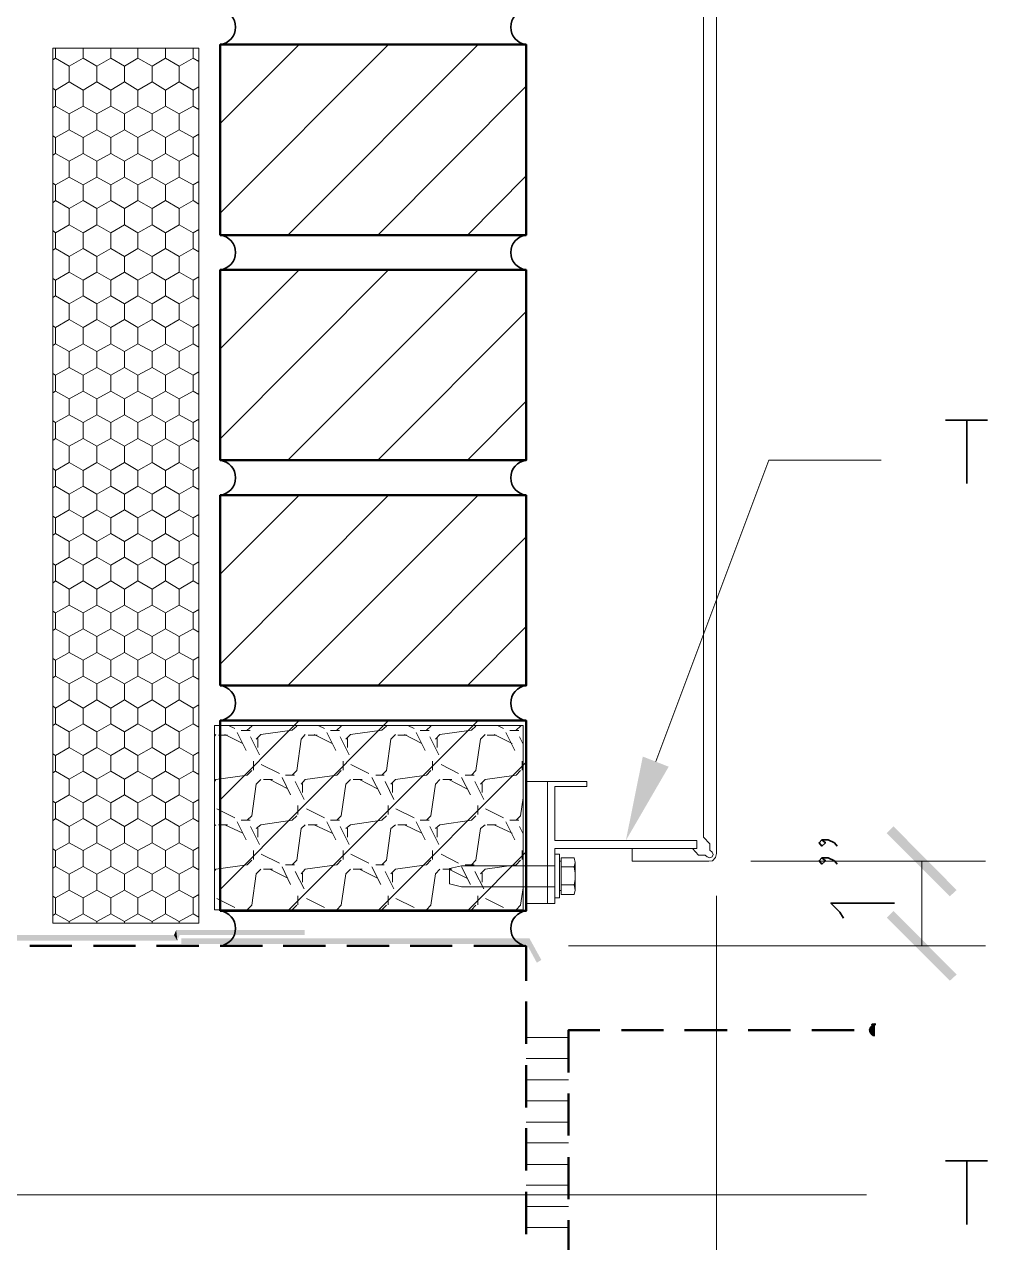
# Model space of a CAD drawing. Header units: inches. Extents: x 5 to 516, y -193 to 129.
# Drawn here: x 16.917 to 18.817, y -168.171 to -165.768 of the extents above; entities that cross this region are included whole.
import ezdxf

# ---------------------------------------------------------------- set-up
doc = ezdxf.new("R2010")
doc.units = ezdxf.units.IN
doc.header["$MEASUREMENT"] = 0
doc.layers.add('PDF7_Geometry', color=7, linetype='Continuous')
doc.layers.add('PDF7_Solid Fills', color=7, linetype='Continuous')

msp = doc.modelspace()

# ---------------------------------------------------------------- hatches: boundary and pattern name
at = {"layer": 'PDF7_Solid Fills', "transparency": 33554559}
for points in [[(18.7424403, -167.488006), (18.7557736, -167.4757838), (18.6313286, -167.3502276), (18.6179958, -167.3635616)], [(18.6313292, -167.5168938), (18.6179958, -167.5302271), (18.7424408, -167.654671), (18.7557736, -167.6424493)], [(17.2235522, -167.5646723), (17.4702189, -167.5546723), (17.2168855, -167.5546723), (17.2191065, -167.5757818)], [(17.226883, -167.5713394), (17.226883, -167.5824505), (17.9079941, -167.58245), (17.9135497, -167.5713394)], [(17.9135511, -167.5713394), (17.9079956, -167.5824505), (17.9279947, -167.6191167), (17.9368845, -167.6135616)]]:
    msp.add_hatch(color=256, dxfattribs=at).paths.add_polyline_path(points)
h = msp.add_hatch(color=256, dxfattribs=at)
h.paths.add_polyline_path([(18.5946629, -167.7624495), (18.5913295, -167.7646717), (18.5946629, -167.7646716)])
h.paths.add_polyline_path([(18.5946629, -167.7513388), (18.5835517, -167.7568944), (18.5868851, -167.7613375), (18.5913263, -167.7646716), (18.5946596, -167.7624494), (18.5946629, -167.7624495), (18.5946629, -167.7591153), (18.5946629, -167.7546722)])
h.paths.add_polyline_path([(18.5824406, -167.7513369), (18.5946629, -167.7513388), (18.5946629, -167.7480055)])
h.paths.add_polyline_path([(18.5891064, -167.7413381), (18.5846619, -167.7457826), (18.5824406, -167.7513369), (18.5946629, -167.7480035), (18.5946621, -167.7424491), (18.5946619, -167.740227)])

# ---------------------------------------------------------------- linework, layer by layer
at = {"layer": 'PDF7_Geometry', "lineweight": 15}
for points in [[(18.2568852, -163.7202264), (18.2568852, -167.3713379)], [(18.2824386, -163.7202264), (18.2824386, -167.4035599)], [(16.9735518, -165.8380054), (16.9791073, -165.834672), (16.9791073, -165.814672)], [(17.0057729, -165.8502276), (17.0335507, -165.834672), (17.0335507, -165.814672)], [(17.0602163, -165.8502276), (17.0879941, -165.834672), (17.0879941, -165.814672)], [(17.1146631, -165.8502276), (17.1413298, -165.834672), (17.1413298, -165.814672)], [(17.1691065, -165.8502276), (17.1957731, -165.834672), (17.1957731, -165.814672)], [(17.2224387, -165.8502276), (17.2502165, -165.834672), (17.2502165, -165.814672)], [(17.3035522, -165.9635602), (17.4591077, -165.8080046)], [(17.3035522, -166.1402276), (17.6357744, -165.8080053)], [(17.4368846, -166.1835603), (17.8124402, -165.8080047)], [(17.0057729, -165.850227), (16.9791063, -165.8346714)], [(16.9791063, -165.8980057), (17.0057729, -165.8813391), (17.0057729, -165.8502279)], [(17.0602163, -165.850227), (17.0335496, -165.8346714)], [(17.0335496, -165.8980057), (17.0602163, -165.8813391), (17.0602163, -165.8502279)], [(17.1146597, -165.850227), (17.087993, -165.8346714)], [(17.087993, -165.8980057), (17.1146597, -165.8813391), (17.1146597, -165.8502279)], [(17.1691075, -165.850227), (17.1413298, -165.8346714)], [(17.1413298, -165.8980057), (17.1691075, -165.8813391), (17.1691075, -165.8502279)], [(17.2224387, -165.850227), (17.195772, -165.8346714)], [(17.195772, -165.8980057), (17.2224387, -165.8813391), (17.2224387, -165.8502279)], [(17.2613294, -165.8413384), (17.2502183, -165.8346718)], [(16.9791073, -165.8980039), (16.9735518, -165.8935595)], [(16.9735518, -165.9324494), (16.9791073, -165.929116), (16.9791073, -165.8980049)], [(17.0335507, -165.8980039), (17.0057729, -165.8813373)], [(17.0057729, -165.9446716), (17.0335507, -165.929116), (17.0335507, -165.8980049)], [(17.0879941, -165.8980039), (17.0602163, -165.8813373)], [(17.0602163, -165.9446716), (17.0879941, -165.929116), (17.0879941, -165.8980049)], [(17.1413298, -165.8980039), (17.1146631, -165.8813373)], [(17.1146631, -165.9446716), (17.1413298, -165.929116), (17.1413298, -165.8980049)], [(17.1957731, -165.8980039), (17.1691065, -165.8813373)], [(17.1691065, -165.9446716), (17.1957731, -165.929116), (17.1957731, -165.8980049)], [(17.2502165, -165.8980039), (17.2224387, -165.8813373)], [(17.2224387, -165.9446716), (17.2502165, -165.929116), (17.2502165, -165.8980049)], [(17.2613294, -165.8913375), (17.2502183, -165.8980042)], [(17.6146597, -166.1835603), (17.9068819, -165.890227)], [(17.0057729, -165.944671), (16.9791063, -165.9291154)], [(16.9791063, -165.9913386), (17.0057729, -165.9757831), (17.0057729, -165.9446719)], [(17.0602163, -165.944671), (17.0335496, -165.9291154)], [(17.0335496, -165.9913386), (17.0602163, -165.9757831), (17.0602163, -165.9446719)], [(17.1146597, -165.944671), (17.087993, -165.9291154)], [(17.087993, -165.9913386), (17.1146597, -165.9757831), (17.1146597, -165.9446719)], [(17.1691075, -165.944671), (17.1413298, -165.9291154)], [(17.1413298, -165.9913386), (17.1691075, -165.9757831), (17.1691075, -165.9446719)], [(17.2224387, -165.944671), (17.195772, -165.9291154)], [(17.195772, -165.9913386), (17.2224387, -165.9757831), (17.2224387, -165.9446719)], [(17.2613294, -165.9357824), (17.2502183, -165.9291158)], [(16.9791073, -165.991338), (16.9735518, -165.9880046)], [(16.9735518, -166.0257812), (16.9791073, -166.0224478), (16.9791073, -165.9913367)], [(17.0335507, -165.991338), (17.0057729, -165.9757824)], [(17.0057729, -166.0380034), (17.0335507, -166.0224478), (17.0335507, -165.9913367)], [(17.0879941, -165.991338), (17.0602163, -165.9757824)], [(17.0602163, -166.0380034), (17.0879941, -166.0224478), (17.0879941, -165.9913367)], [(17.1413298, -165.991338), (17.1146631, -165.9757824)], [(17.1146631, -166.0380034), (17.1413298, -166.0224478), (17.1413298, -165.9913367)], [(17.1957731, -165.991338), (17.1691065, -165.9757824)], [(17.1691065, -166.0380034), (17.1957731, -166.0224478), (17.1957731, -165.9913367)], [(17.2502165, -165.991338), (17.2224387, -165.9757824)], [(17.2224387, -166.0380034), (17.2502165, -166.0224478), (17.2502165, -165.9913367)], [(17.2613294, -165.9846716), (17.2502183, -165.9913383)], [(17.0057729, -166.038005), (16.9791063, -166.0224495)], [(16.9791063, -166.0846704), (17.0057729, -166.0691149), (17.0057729, -166.0380037)], [(17.0602163, -166.038005), (17.0335496, -166.0224495)], [(17.0335496, -166.0846704), (17.0602163, -166.0691149), (17.0602163, -166.0380037)], [(17.1146597, -166.038005), (17.087993, -166.0224495)], [(17.087993, -166.0846704), (17.1146597, -166.0691149), (17.1146597, -166.0380037)], [(17.1691075, -166.038005), (17.1413298, -166.0224495)], [(17.1413298, -166.0846704), (17.1691075, -166.0691149), (17.1691075, -166.0380037)], [(17.2224387, -166.038005), (17.195772, -166.0224495)], [(17.195772, -166.0846704), (17.2224387, -166.0691149), (17.2224387, -166.0380037)], [(17.2613294, -166.0291165), (17.2502183, -166.0224498)], [(17.0335507, -166.084672), (17.0057729, -166.0691165)], [(17.0879941, -166.084672), (17.0602163, -166.0691165)], [(17.1413298, -166.084672), (17.1146631, -166.0691165)], [(17.1957731, -166.084672), (17.1691065, -166.0691165)], [(17.2502165, -166.084672), (17.2224387, -166.0691165)], [(17.7913271, -166.1835603), (17.9068827, -166.0668936)], [(16.9791073, -166.084672), (16.9735518, -166.0813387)], [(16.9735518, -166.1202263), (16.9791073, -166.1157819), (16.9791073, -166.0846708)], [(17.0057729, -166.1313375), (17.0335507, -166.1157819), (17.0335507, -166.0846708)], [(17.0602163, -166.1313375), (17.0879941, -166.1157819), (17.0879941, -166.0846708)], [(17.1146631, -166.1313375), (17.1413298, -166.1157819), (17.1413298, -166.0846708)], [(17.1691065, -166.1313375), (17.1957731, -166.1157819), (17.1957731, -166.0846708)], [(17.2224387, -166.1313375), (17.2502165, -166.1157819), (17.2502165, -166.0846708)], [(17.2613294, -166.0780034), (17.2502183, -166.0846701)], [(17.0057729, -166.1313391), (16.9791063, -166.1157835)], [(17.0602163, -166.1313391), (17.0335496, -166.1157835)], [(17.1146597, -166.1313391), (17.087993, -166.1157835)], [(17.1691075, -166.1313391), (17.1413298, -166.1157835)], [(17.2224387, -166.1313391), (17.195772, -166.1157835)], [(17.2613294, -166.1224483), (17.2502183, -166.1157816)], [(16.9791063, -166.1791167), (17.0057729, -166.1635611), (17.0057729, -166.1313389)], [(17.0335496, -166.1791167), (17.0602163, -166.1635611), (17.0602163, -166.1313389)], [(17.087993, -166.1791167), (17.1146597, -166.1635611), (17.1146597, -166.1313389)], [(17.1413298, -166.1791167), (17.1691075, -166.1635611), (17.1691075, -166.1313389)], [(17.195772, -166.1791167), (17.2224387, -166.1635611), (17.2224387, -166.1313389)], [(17.0335507, -166.179116), (17.0057729, -166.1635605)], [(17.0879941, -166.179116), (17.0602163, -166.1635605)], [(17.1413298, -166.179116), (17.1146631, -166.1635605)], [(17.1957731, -166.179116), (17.1691065, -166.1635605)], [(17.2502165, -166.179116), (17.2224387, -166.1635605)], [(16.9791073, -166.179116), (16.9735518, -166.1746716)], [(16.9735518, -166.2135615), (16.9791073, -166.2102282), (16.9791073, -166.179117)], [(17.0057729, -166.2257837), (17.0335507, -166.2102282), (17.0335507, -166.179117)], [(17.0602163, -166.2257837), (17.0879941, -166.2102282), (17.0879941, -166.179117)], [(17.1146631, -166.2257837), (17.1413298, -166.2102282), (17.1413298, -166.179117)], [(17.1691065, -166.2257837), (17.1957731, -166.2102282), (17.1957731, -166.179117)], [(17.2224387, -166.2257837), (17.2502165, -166.2102282), (17.2502165, -166.179117)], [(17.2613294, -166.1724497), (17.2502183, -166.1791163)], [(17.0057729, -166.2257831), (16.9791063, -166.2102275)], [(17.0602163, -166.2257831), (17.0335496, -166.2102275)], [(17.1146597, -166.2257831), (17.087993, -166.2102275)], [(17.1691075, -166.2257831), (17.1413298, -166.2102275)], [(17.2224387, -166.2257831), (17.195772, -166.2102275)], [(17.2613294, -166.2168923), (17.2502183, -166.2102256)], [(16.9791063, -166.2724485), (17.0057729, -166.2568929), (17.0057729, -166.2257818)], [(17.0335496, -166.2724485), (17.0602163, -166.2568929), (17.0602163, -166.2257818)], [(17.087993, -166.2724485), (17.1146597, -166.2568929), (17.1146597, -166.2257818)], [(17.1413298, -166.2724485), (17.1691075, -166.2568929), (17.1691075, -166.2257818)], [(17.195772, -166.2724485), (17.2224387, -166.2568929), (17.2224387, -166.2257818)], [(17.0335507, -166.2724479), (17.0057729, -166.2568923)], [(17.0879941, -166.2724479), (17.0602163, -166.2568923)], [(17.1413298, -166.2724479), (17.1146631, -166.2568923)], [(17.1957731, -166.2724479), (17.1691065, -166.2568923)], [(17.2502165, -166.2724479), (17.2224387, -166.2568923)], [(17.3035522, -166.585782), (17.6357744, -166.2524487)], [(17.3035522, -166.4080047), (17.4591077, -166.2524491)], [(17.4368846, -166.6280048), (17.8124402, -166.2524492)], [(16.9791073, -166.2724479), (16.9735518, -166.2691145)], [(16.9735518, -166.3068933), (16.9791073, -166.30356), (16.9791073, -166.2724488)], [(17.0057729, -166.3191155), (17.0335507, -166.30356), (17.0335507, -166.2724488)], [(17.0602163, -166.3191155), (17.0879941, -166.30356), (17.0879941, -166.2724488)], [(17.1146631, -166.3191155), (17.1413298, -166.30356), (17.1413298, -166.2724488)], [(17.1691065, -166.3191155), (17.1957731, -166.30356), (17.1957731, -166.2724488)], [(17.2224387, -166.3191155), (17.2502165, -166.30356), (17.2502165, -166.2724488)], [(17.2613294, -166.2657837), (17.2502183, -166.2724504)], [(17.0057729, -166.3191149), (16.9791063, -166.3035593)], [(17.0602163, -166.3191149), (17.0335496, -166.3035593)], [(17.1146597, -166.3191149), (17.087993, -166.3035593)], [(17.1691075, -166.3191149), (17.1413298, -166.3035593)], [(17.2224387, -166.3191149), (17.195772, -166.3035593)], [(17.2613294, -166.3102264), (17.2502183, -166.3035597)], [(16.9791063, -166.3657825), (17.0057729, -166.350227), (17.0057729, -166.3191159)], [(17.0335496, -166.3657825), (17.0602163, -166.350227), (17.0602163, -166.3191159)], [(17.087993, -166.3657825), (17.1146597, -166.350227), (17.1146597, -166.3191159)], [(17.1413298, -166.3657825), (17.1691075, -166.350227), (17.1691075, -166.3191159)], [(17.195772, -166.3657825), (17.2224387, -166.350227), (17.2224387, -166.3191159)], [(17.6146597, -166.6280048), (17.9068819, -166.3346714)], [(17.0335507, -166.3657819), (17.0057729, -166.3502264)], [(17.0879941, -166.3657819), (17.0602163, -166.3502264)], [(17.1413298, -166.3657819), (17.1146631, -166.3502264)], [(17.1957731, -166.3657819), (17.1691065, -166.3502264)], [(17.2502165, -166.3657819), (17.2224387, -166.3502264)], [(16.9791073, -166.3657819), (16.9735518, -166.3624486)], [(16.9735518, -166.4013373), (16.9791073, -166.398004), (16.9791073, -166.3657817)], [(17.0057729, -166.4135595), (17.0335507, -166.398004), (17.0335507, -166.3657817)], [(17.0602163, -166.4135595), (17.0879941, -166.398004), (17.0879941, -166.3657817)], [(17.1146631, -166.4135595), (17.1413298, -166.398004), (17.1413298, -166.3657817)], [(17.1691065, -166.4135595), (17.1957731, -166.398004), (17.1957731, -166.3657817)], [(17.2224387, -166.4135595), (17.2502165, -166.398004), (17.2502165, -166.3657817)], [(17.2613294, -166.3591155), (17.2502183, -166.3657822)], [(17.0057729, -166.4135611), (16.9791063, -166.3980056)], [(17.0602163, -166.4135611), (17.0335496, -166.3980056)], [(17.1146597, -166.4135611), (17.087993, -166.3980056)], [(17.1691075, -166.4135611), (17.1413298, -166.3980056)], [(17.2224387, -166.4135611), (17.195772, -166.3980056)], [(17.2613294, -166.4046726), (17.2502183, -166.3980059)], [(16.9791063, -166.4602265), (17.0057729, -166.444671), (17.0057729, -166.4135599)], [(17.0335496, -166.4602265), (17.0602163, -166.444671), (17.0602163, -166.4135599)], [(17.087993, -166.4602265), (17.1146597, -166.444671), (17.1146597, -166.4135599)], [(17.1413298, -166.4602265), (17.1691075, -166.444671), (17.1691075, -166.4135599)], [(17.195772, -166.4602265), (17.2224387, -166.444671), (17.2224387, -166.4135599)], [(17.0335507, -166.4602282), (17.0057729, -166.4446726)], [(17.0879941, -166.4602282), (17.0602163, -166.4446726)], [(17.1413298, -166.4602282), (17.1146631, -166.4446726)], [(17.1957731, -166.4602282), (17.1691065, -166.4446726)], [(17.2502165, -166.4602282), (17.2224387, -166.4446726)], [(17.2613294, -166.4535595), (17.2502183, -166.4602262)], [(16.9791073, -166.4602282), (16.9735518, -166.4568948)], [(16.9735518, -166.4946714), (16.9791073, -166.491338), (16.9791073, -166.4602269)], [(17.0057729, -166.5068936), (17.0335507, -166.491338), (17.0335507, -166.4602269)], [(17.0602163, -166.5068936), (17.0879941, -166.491338), (17.0879941, -166.4602269)], [(17.1146631, -166.5068936), (17.1413298, -166.491338), (17.1413298, -166.4602269)], [(17.1691065, -166.5068936), (17.1957731, -166.491338), (17.1957731, -166.4602269)], [(17.2224387, -166.5068936), (17.2502165, -166.491338), (17.2502165, -166.4602269)], [(17.0057729, -166.5068929), (16.9791063, -166.4913374)], [(17.0602163, -166.5068929), (17.0335496, -166.4913374)], [(17.1146597, -166.5068929), (17.087993, -166.4913374)], [(17.1691075, -166.5068929), (17.1413298, -166.4913374)], [(17.2224387, -166.5068929), (17.195772, -166.4913374)], [(17.2613294, -166.4980044), (17.2502183, -166.4913378)], [(16.9791063, -166.5535606), (17.0057729, -166.5380051), (17.0057729, -166.5068939)], [(17.0335496, -166.5535606), (17.0602163, -166.5380051), (17.0602163, -166.5068939)], [(17.087993, -166.5535606), (17.1146597, -166.5380051), (17.1146597, -166.5068939)], [(17.1413298, -166.5535606), (17.1691075, -166.5380051), (17.1691075, -166.5068939)], [(17.195772, -166.5535606), (17.2224387, -166.5380051), (17.2224387, -166.5068939)], [(17.7913271, -166.6280048), (17.9068827, -166.5113381)], [(16.9791073, -166.55356), (16.9735518, -166.5502266)], [(17.0335507, -166.55356), (17.0057729, -166.5380044)], [(17.0879941, -166.55356), (17.0602163, -166.5380044)], [(17.1413298, -166.55356), (17.1146631, -166.5380044)], [(17.1957731, -166.55356), (17.1691065, -166.5380044)], [(17.2502165, -166.55356), (17.2224387, -166.5380044)], [(17.2613294, -166.5468936), (17.2502183, -166.5535602)], [(16.9735518, -166.5891165), (16.9791073, -166.5846721), (16.9791073, -166.553561)], [(17.0057729, -166.6002276), (17.0335507, -166.5846721), (17.0335507, -166.553561)], [(17.0602163, -166.6002276), (17.0879941, -166.5846721), (17.0879941, -166.553561)], [(17.1146631, -166.6002276), (17.1413298, -166.5846721), (17.1413298, -166.553561)], [(17.1691065, -166.6002276), (17.1957731, -166.5846721), (17.1957731, -166.553561)], [(17.2224387, -166.6002276), (17.2502165, -166.5846721), (17.2502165, -166.553561)], [(17.0057729, -166.600227), (16.9791063, -166.5846715)], [(17.0602163, -166.600227), (17.0335496, -166.5846715)], [(17.1146597, -166.600227), (17.087993, -166.5846715)], [(17.1691075, -166.600227), (17.1413298, -166.5846715)], [(17.2224387, -166.600227), (17.195772, -166.5846715)], [(17.2613294, -166.5913385), (17.2502183, -166.5846718)], [(16.9791063, -166.6480046), (17.0057729, -166.6324491), (17.0057729, -166.6002268)], [(17.0335496, -166.6480046), (17.0602163, -166.6324491), (17.0602163, -166.6002268)], [(17.087993, -166.6480046), (17.1146597, -166.6324491), (17.1146597, -166.6002268)], [(17.1413298, -166.6480046), (17.1691075, -166.6324491), (17.1691075, -166.6002268)], [(17.195772, -166.6480046), (17.2224387, -166.6324491), (17.2224387, -166.6002268)], [(16.9791073, -166.648004), (16.9735518, -166.6435595)], [(17.0335507, -166.648004), (17.0057729, -166.6324484)], [(17.0879941, -166.648004), (17.0602163, -166.6324484)], [(17.1413298, -166.648004), (17.1146631, -166.6324484)], [(17.1957731, -166.648004), (17.1691065, -166.6324484)], [(17.2502165, -166.648004), (17.2224387, -166.6324484)], [(17.2613294, -166.6413376), (17.2502183, -166.6480042)], [(18.162439, -167.2224488), (18.3857723, -166.6280044), (18.6068834, -166.6280044)], [(16.9735518, -166.6824494), (16.9791073, -166.6791161), (16.9791073, -166.648005)], [(17.0057729, -166.6946716), (17.0335507, -166.6791161), (17.0335507, -166.648005)], [(17.0602163, -166.6946716), (17.0879941, -166.6791161), (17.0879941, -166.648005)], [(17.1146631, -166.6946716), (17.1413298, -166.6791161), (17.1413298, -166.648005)], [(17.1691065, -166.6946716), (17.1957731, -166.6791161), (17.1957731, -166.648005)], [(17.2224387, -166.6946716), (17.2502165, -166.6791161), (17.2502165, -166.648005)], [(17.0057729, -166.694671), (16.9791063, -166.6791155)], [(16.9791063, -166.7413387), (17.0057729, -166.7257831), (17.0057729, -166.694672)], [(17.0602163, -166.694671), (17.0335496, -166.6791155)], [(17.0335496, -166.7413387), (17.0602163, -166.7257831), (17.0602163, -166.694672)], [(17.1146597, -166.694671), (17.087993, -166.6791155)], [(17.087993, -166.7413387), (17.1146597, -166.7257831), (17.1146597, -166.694672)], [(17.1691075, -166.694671), (17.1413298, -166.6791155)], [(17.1413298, -166.7413387), (17.1691075, -166.7257831), (17.1691075, -166.694672)], [(17.2224387, -166.694671), (17.195772, -166.6791155)], [(17.195772, -166.7413387), (17.2224387, -166.7257831), (17.2224387, -166.694672)], [(17.2613294, -166.6857825), (17.2502183, -166.6791158)], [(17.3035522, -167.0302265), (17.6357744, -166.6968931)], [(17.3035522, -166.8524492), (17.4591077, -166.6968936)], [(17.4368846, -167.0724493), (17.8124402, -166.6968937)], [(16.9791073, -166.741338), (16.9735518, -166.7380047)], [(16.9735518, -166.7757812), (16.9791073, -166.7724479), (16.9791073, -166.7413368)], [(17.0335507, -166.741338), (17.0057729, -166.7257825)], [(17.0057729, -166.7880034), (17.0335507, -166.7724479), (17.0335507, -166.7413368)], [(17.0879941, -166.741338), (17.0602163, -166.7257825)], [(17.0602163, -166.7880034), (17.0879941, -166.7724479), (17.0879941, -166.7413368)], [(17.1413298, -166.741338), (17.1146631, -166.7257825)], [(17.1146631, -166.7880034), (17.1413298, -166.7724479), (17.1413298, -166.7413368)], [(17.1957731, -166.741338), (17.1691065, -166.7257825)], [(17.1691065, -166.7880034), (17.1957731, -166.7724479), (17.1957731, -166.7413368)], [(17.2502165, -166.741338), (17.2224387, -166.7257825)], [(17.2224387, -166.7880034), (17.2502165, -166.7724479), (17.2502165, -166.7413368)], [(17.2613294, -166.7346716), (17.2502183, -166.7413383)], [(17.0057729, -166.7880051), (16.9791063, -166.7724495)], [(16.9791063, -166.8346705), (17.0057729, -166.8191149), (17.0057729, -166.7880038)], [(17.0602163, -166.7880051), (17.0335496, -166.7724495)], [(17.0335496, -166.8346705), (17.0602163, -166.8191149), (17.0602163, -166.7880038)], [(17.1146597, -166.7880051), (17.087993, -166.7724495)], [(17.087993, -166.8346705), (17.1146597, -166.8191149), (17.1146597, -166.7880038)], [(17.1691075, -166.7880051), (17.1413298, -166.7724495)], [(17.1413298, -166.8346705), (17.1691075, -166.8191149), (17.1691075, -166.7880038)], [(17.2224387, -166.7880051), (17.195772, -166.7724495)], [(17.195772, -166.8346705), (17.2224387, -166.8191149), (17.2224387, -166.7880038)], [(17.2613294, -166.7791165), (17.2502183, -166.7724499)], [(17.6146597, -167.0724493), (17.9068819, -166.7791159)], [(16.9791073, -166.8346721), (16.9735518, -166.8313388)], [(16.9735518, -166.8702264), (16.9791073, -166.865782), (16.9791073, -166.8346708)], [(17.0335507, -166.8346721), (17.0057729, -166.8191166)], [(17.0057729, -166.8824486), (17.0335507, -166.865782), (17.0335507, -166.8346708)], [(17.0879941, -166.8346721), (17.0602163, -166.8191166)], [(17.0602163, -166.8824486), (17.0879941, -166.865782), (17.0879941, -166.8346708)], [(17.1413298, -166.8346721), (17.1146631, -166.8191166)], [(17.1146631, -166.8824486), (17.1413298, -166.865782), (17.1413298, -166.8346708)], [(17.1957731, -166.8346721), (17.1691065, -166.8191166)], [(17.1691065, -166.8824486), (17.1957731, -166.865782), (17.1957731, -166.8346708)], [(17.2502165, -166.8346721), (17.2224387, -166.8191166)], [(17.2224387, -166.8824486), (17.2502165, -166.865782), (17.2502165, -166.8346708)], [(17.2613294, -166.8280035), (17.2502183, -166.8346701)], [(17.0057729, -166.8824491), (16.9791063, -166.8657824)], [(16.9791063, -166.9291167), (17.0057729, -166.9135612), (17.0057729, -166.8824501)], [(17.0602163, -166.8824491), (17.0335496, -166.8657824)], [(17.0335496, -166.9291167), (17.0602163, -166.9135612), (17.0602163, -166.8824501)], [(17.1146597, -166.8824491), (17.087993, -166.8657824)], [(17.087993, -166.9291167), (17.1146597, -166.9135612), (17.1146597, -166.8824501)], [(17.1691075, -166.8824491), (17.1413298, -166.8657824)], [(17.1413298, -166.9291167), (17.1691075, -166.9135612), (17.1691075, -166.8824501)], [(17.2224387, -166.8824491), (17.195772, -166.8657824)], [(17.195772, -166.9291167), (17.2224387, -166.9135612), (17.2224387, -166.8824501)], [(17.2613294, -166.8724484), (17.2502183, -166.8657817)], [(16.9791073, -166.9291161), (16.9735518, -166.9257828)], [(16.9735518, -166.9635615), (16.9791073, -166.9602282), (16.9791073, -166.9291171)], [(17.0335507, -166.9291161), (17.0057729, -166.9135605)], [(17.0057729, -166.9757838), (17.0335507, -166.9602282), (17.0335507, -166.9291171)], [(17.0879941, -166.9291161), (17.0602163, -166.9135605)], [(17.0602163, -166.9757838), (17.0879941, -166.9602282), (17.0879941, -166.9291171)], [(17.1413298, -166.9291161), (17.1146631, -166.9135605)], [(17.1146631, -166.9757838), (17.1413298, -166.9602282), (17.1413298, -166.9291171)], [(17.1957731, -166.9291161), (17.1691065, -166.9135605)], [(17.1691065, -166.9757838), (17.1957731, -166.9602282), (17.1957731, -166.9291171)], [(17.2502165, -166.9291161), (17.2224387, -166.9135605)], [(17.2224387, -166.9757838), (17.2502165, -166.9602282), (17.2502165, -166.9291171)], [(17.2613294, -166.9224497), (17.2502183, -166.9291164)], [(17.7913271, -167.0724493), (17.9068827, -166.9557826)], [(17.0057729, -166.9757831), (16.9791063, -166.9602276)], [(16.9791063, -167.0224485), (17.0057729, -167.006893), (17.0057729, -166.9757819)], [(17.0602163, -166.9757831), (17.0335496, -166.9602276)], [(17.0335496, -167.0224485), (17.0602163, -167.006893), (17.0602163, -166.9757819)], [(17.1146597, -166.9757831), (17.087993, -166.9602276)], [(17.087993, -167.0224485), (17.1146597, -167.006893), (17.1146597, -166.9757819)], [(17.1691075, -166.9757831), (17.1413298, -166.9602276)], [(17.1413298, -167.0224485), (17.1691075, -167.006893), (17.1691075, -166.9757819)], [(17.2224387, -166.9757831), (17.195772, -166.9602276)], [(17.195772, -167.0224485), (17.2224387, -167.006893), (17.2224387, -166.9757819)], [(17.2613294, -166.9668924), (17.2502183, -166.9602257)], [(17.0335507, -167.0224479), (17.0057729, -167.0068924)], [(17.0879941, -167.0224479), (17.0602163, -167.0068924)], [(17.1413298, -167.0224479), (17.1146631, -167.0068924)], [(17.1957731, -167.0224479), (17.1691065, -167.0068924)], [(17.2502165, -167.0224479), (17.2224387, -167.0068924)], [(16.9791073, -167.0224479), (16.9735518, -167.0191146)], [(16.9735518, -167.0568934), (16.9791073, -167.05356), (16.9791073, -167.0224489)], [(17.0057729, -167.0691156), (17.0335507, -167.05356), (17.0335507, -167.0224489)], [(17.0602163, -167.0691156), (17.0879941, -167.05356), (17.0879941, -167.0224489)], [(17.1146631, -167.0691156), (17.1413298, -167.05356), (17.1413298, -167.0224489)], [(17.1691065, -167.0691156), (17.1957731, -167.05356), (17.1957731, -167.0224489)], [(17.2224387, -167.0691156), (17.2502165, -167.05356), (17.2502165, -167.0224489)], [(17.2613294, -167.0157838), (17.2502183, -167.0224504)], [(17.0057729, -167.0691149), (16.9791063, -167.0535594)], [(17.0602163, -167.0691149), (17.0335496, -167.0535594)], [(17.1146597, -167.0691149), (17.087993, -167.0535594)], [(17.1691075, -167.0691149), (17.1413298, -167.0535594)], [(17.2224387, -167.0691149), (17.195772, -167.0535594)], [(17.2613294, -167.0602264), (17.2502183, -167.0535597)], [(16.9791063, -167.1168937), (17.0057729, -167.1002271), (17.0057729, -167.0691159)], [(17.0335496, -167.1168937), (17.0602163, -167.1002271), (17.0602163, -167.0691159)], [(17.087993, -167.1168937), (17.1146597, -167.1002271), (17.1146597, -167.0691159)], [(17.1413298, -167.1168937), (17.1691075, -167.1002271), (17.1691075, -167.0691159)], [(17.195772, -167.1168937), (17.2224387, -167.1002271), (17.2224387, -167.0691159)], [(17.0335507, -167.1168942), (17.0057729, -167.1002275)], [(17.0879941, -167.1168942), (17.0602163, -167.1002275)], [(17.1413298, -167.1168942), (17.1146631, -167.1002275)], [(17.1957731, -167.1168942), (17.1691065, -167.1002275)], [(17.2502165, -167.1168942), (17.2224387, -167.1002275)], [(16.9791073, -167.1168942), (16.9735518, -167.1124497)], [(16.9735518, -167.1513374), (16.9791073, -167.148004), (16.9791073, -167.1168929)], [(17.0057729, -167.1635596), (17.0335507, -167.148004), (17.0335507, -167.1168929)], [(17.0602163, -167.1635596), (17.0879941, -167.148004), (17.0879941, -167.1168929)], [(17.1146631, -167.1635596), (17.1413298, -167.148004), (17.1413298, -167.1168929)], [(17.1691065, -167.1635596), (17.1957731, -167.148004), (17.1957731, -167.1168929)], [(17.2224387, -167.1635596), (17.2502165, -167.148004), (17.2502165, -167.1168929)], [(17.2613294, -167.1102278), (17.2502183, -167.1168944)], [(17.0057729, -167.1635612), (16.9791063, -167.1480056)], [(17.0602163, -167.1635612), (17.0335496, -167.1480056)], [(17.1146597, -167.1635612), (17.087993, -167.1480056)], [(17.1691075, -167.1635612), (17.1413298, -167.1480056)], [(17.2224387, -167.1635612), (17.195772, -167.1480056)], [(17.2613294, -167.1546727), (17.2502183, -167.148006)], [(17.3035522, -167.474671), (17.6357744, -167.1413376)], [(17.3035522, -167.2980058), (17.4591077, -167.1413392)], [(17.320217, -167.1513383), (17.3324393, -167.1568939)], [(17.3657719, -167.1524483), (17.3657719, -167.1513372)], [(17.4368846, -167.5168938), (17.8124402, -167.1413381)], [(17.4968844, -167.1513383), (17.5091067, -167.1568939)], [(17.5424393, -167.1524483), (17.5424393, -167.1513372)], [(17.6735518, -167.1513383), (17.6857741, -167.1568939)], [(17.7191067, -167.1524483), (17.7191067, -167.1513372)], [(17.8502193, -167.1513383), (17.8624415, -167.1568939)], [(17.8957741, -167.1524483), (17.8968852, -167.1513372)], [(16.9791063, -167.2102266), (17.0057729, -167.1946711), (17.0057729, -167.1635599)], [(17.0335496, -167.2102266), (17.0602163, -167.1946711), (17.0602163, -167.1635599)], [(17.087993, -167.2102266), (17.1146597, -167.1946711), (17.1146597, -167.1635599)], [(17.1413298, -167.2102266), (17.1691075, -167.1946711), (17.1691075, -167.1635599)], [(17.195772, -167.2102266), (17.2224387, -167.1946711), (17.2224387, -167.1635599)], [(17.2924393, -167.1724497), (17.2946615, -167.1691164)], [(17.3002156, -167.1702276), (17.3179934, -167.1702276)], [(17.3124407, -167.1691154), (17.3479963, -167.1868932)], [(17.3368819, -167.1646711), (17.3546597, -167.2002267)], [(17.3446628, -167.1613368), (17.3624405, -167.1613368)], [(17.3568833, -167.1602269), (17.3657722, -167.1524491)], [(17.363552, -167.1735597), (17.3813298, -167.2091152)], [(17.3746604, -167.1780039), (17.3835493, -167.169115)], [(17.3835489, -167.1691154), (17.4457712, -167.1602265)], [(17.4457731, -167.1602269), (17.454662, -167.1524491)], [(17.4635502, -167.1780039), (17.471328, -167.169115)], [(17.476883, -167.1702276), (17.4946608, -167.1702276)], [(17.4891081, -167.1691154), (17.5246637, -167.1868932)], [(17.5135493, -167.1646711), (17.5313271, -167.2002267)], [(17.5213302, -167.1613368), (17.5391079, -167.1613368)], [(17.5335508, -167.1602269), (17.5424396, -167.1524491)], [(17.5402149, -167.1735597), (17.5579927, -167.2091152)], [(17.5513278, -167.1780039), (17.5602167, -167.169115)], [(17.5602163, -167.1691154), (17.6224386, -167.1602265)], [(17.6224406, -167.1602269), (17.6313294, -167.1524491)], [(17.6402176, -167.1780039), (17.6491065, -167.169115)], [(17.6535504, -167.1702276), (17.6713282, -167.1702276)], [(17.6668832, -167.1691154), (17.7013276, -167.1868932)], [(17.6902167, -167.1646711), (17.7079945, -167.2002267)], [(17.697993, -167.1613368), (17.7157708, -167.1613368)], [(17.7102182, -167.1602269), (17.719107, -167.1524491)], [(17.7168823, -167.1735597), (17.7346601, -167.2091152)], [(17.7279952, -167.1780039), (17.7368841, -167.169115)], [(17.7368837, -167.1691154), (17.799106, -167.1602265)], [(17.799108, -167.1602269), (17.8079968, -167.1524491)], [(17.816885, -167.1780039), (17.8257739, -167.169115)], [(17.8302178, -167.1702276), (17.8479956, -167.1702276)], [(17.8435506, -167.1691154), (17.8791062, -167.1868932)], [(17.8668841, -167.1646711), (17.8846619, -167.2002267)], [(17.8746604, -167.1613368), (17.8924382, -167.1613368)], [(17.8868856, -167.1602269), (17.8957745, -167.1524491)], [(17.8935497, -167.1735597), (17.9013275, -167.1880041)], [(17.0335507, -167.2102282), (17.0057729, -167.1946727)], [(17.0879941, -167.2102282), (17.0602163, -167.1946727)], [(17.1413298, -167.2102282), (17.1146631, -167.1946727)], [(17.1957731, -167.2102282), (17.1691065, -167.1946727)], [(17.2502165, -167.2102282), (17.2224387, -167.1946727)], [(17.377997, -167.176894), (17.377997, -167.1946718)], [(17.4546617, -167.2402259), (17.4635506, -167.1780037)], [(17.5546599, -167.176894), (17.5546599, -167.1946718)], [(17.6313291, -167.2402259), (17.640218, -167.1780037)], [(17.7313273, -167.176894), (17.7313273, -167.1946718)], [(17.8079965, -167.2402259), (17.8168854, -167.1780037)], [(16.9791073, -167.2102282), (16.9735518, -167.2068949)], [(16.9735518, -167.2446714), (16.9791073, -167.2413381), (16.9791073, -167.210227)], [(17.0057729, -167.2568936), (17.0335507, -167.2413381), (17.0335507, -167.210227)], [(17.0602163, -167.2568936), (17.0879941, -167.2413381), (17.0879941, -167.210227)], [(17.1146631, -167.2568936), (17.1413298, -167.2413381), (17.1413298, -167.210227)], [(17.1691065, -167.2568936), (17.1957731, -167.2413381), (17.1957731, -167.210227)], [(17.2224387, -167.2568936), (17.2502165, -167.2413381), (17.2502165, -167.210227)], [(17.2613294, -167.2035596), (17.2502183, -167.2102262)], [(17.3691039, -167.2213389), (17.3691039, -167.2391167)], [(17.5457713, -167.2213389), (17.5457713, -167.2391167)], [(17.6146597, -167.5168938), (17.9068819, -167.2235604)], [(17.7224388, -167.2213389), (17.7224388, -167.2391167)], [(17.8991062, -167.2213389), (17.8991062, -167.2391167)], [(17.0057729, -167.256893), (16.9791063, -167.2413374)], [(17.0602163, -167.256893), (17.0335496, -167.2413374)], [(17.1146597, -167.256893), (17.087993, -167.2413374)], [(17.1691075, -167.256893), (17.1413298, -167.2413374)], [(17.2224387, -167.256893), (17.195772, -167.2413374)], [(17.2613294, -167.2480045), (17.2502183, -167.2413378)], [(17.3568833, -167.2491167), (17.3657722, -167.2402278)], [(17.3846611, -167.2280053), (17.4202167, -167.2457831)], [(17.4457731, -167.2491167), (17.454662, -167.2402278)], [(17.5335508, -167.2491167), (17.5424396, -167.2402278)], [(17.5613285, -167.2280053), (17.5968841, -167.2457831)], [(17.6224406, -167.2491167), (17.6313294, -167.2402278)], [(17.7102182, -167.2491167), (17.719107, -167.2402278)], [(17.7391081, -167.2280053), (17.7735526, -167.2457831)], [(17.799108, -167.2491167), (17.8079968, -167.2402278)], [(17.8868856, -167.2491167), (17.8957745, -167.2402278)], [(16.9791063, -167.3035607), (17.0057729, -167.2880051), (17.0057729, -167.256894)], [(17.0335496, -167.3035607), (17.0602163, -167.2880051), (17.0602163, -167.256894)], [(17.087993, -167.3035607), (17.1146597, -167.2880051), (17.1146597, -167.256894)], [(17.1413298, -167.3035607), (17.1691075, -167.2880051), (17.1691075, -167.256894)], [(17.195772, -167.3035607), (17.2224387, -167.2880051), (17.2224387, -167.256894)], [(17.2924393, -167.2613373), (17.2946615, -167.2580039)], [(17.2946637, -167.2580052), (17.3568859, -167.2491163)], [(17.3657719, -167.3291157), (17.3746608, -167.2668935)], [(17.3746604, -167.2668937), (17.3835493, -167.2580048)], [(17.3891054, -167.2580052), (17.4068832, -167.2580052)], [(17.401326, -167.2580052), (17.4368815, -167.275783)], [(17.4257717, -167.2535609), (17.4424384, -167.2880054)], [(17.4324404, -167.2491167), (17.4502181, -167.2491167)], [(17.4513296, -167.2613373), (17.4691074, -167.2968928)], [(17.4635502, -167.2668937), (17.471328, -167.2580048)], [(17.4657746, -167.2657838), (17.4657746, -167.2835616)], [(17.4713265, -167.2580052), (17.5335488, -167.2491163)], [(17.5424393, -167.3291157), (17.5513282, -167.2668935)], [(17.5513278, -167.2668937), (17.5602167, -167.2580048)], [(17.5657728, -167.2580052), (17.5835506, -167.2580052)], [(17.5779934, -167.2580052), (17.613549, -167.275783)], [(17.6024391, -167.2535609), (17.6202169, -167.2880054)], [(17.6102154, -167.2491167), (17.6268821, -167.2491167)], [(17.6291047, -167.2613373), (17.6457714, -167.2968928)], [(17.6402176, -167.2668937), (17.6491065, -167.2580048)], [(17.6435497, -167.2657838), (17.6435497, -167.2835616)], [(17.6491061, -167.2580052), (17.7102173, -167.2491163)], [(17.7191067, -167.3291157), (17.7279956, -167.2668935)], [(17.7279952, -167.2668937), (17.7368841, -167.2580048)], [(17.7424402, -167.2580052), (17.760218, -167.2580052)], [(17.7546608, -167.2580052), (17.7902164, -167.275783)], [(17.7791065, -167.2535609), (17.7968843, -167.2880054)], [(17.7868828, -167.2491167), (17.8046606, -167.2491167)], [(17.8057721, -167.2613373), (17.8235499, -167.2968928)], [(17.816885, -167.2668937), (17.8257739, -167.2580048)], [(17.8202171, -167.2657838), (17.8202171, -167.2835616)], [(17.8257735, -167.2580052), (17.8868847, -167.2491163)], [(17.9491053, -167.5024488), (17.9491053, -167.2613376), (17.9491053, -167.5024488), (17.9635497, -167.5024488), (17.9635497, -167.3935599), (18.2435497, -167.3935599), (18.2435497, -167.3780043), (17.9635497, -167.3780043), (17.9635497, -167.2713376), (18.026883, -167.2713376), (18.026883, -167.2613376), (17.9491053, -167.2613376)], [(17.0335507, -167.30356), (17.0057729, -167.2880045)], [(17.0879941, -167.30356), (17.0602163, -167.2880045)], [(17.1413298, -167.30356), (17.1146631, -167.2880045)], [(17.1957731, -167.30356), (17.1691065, -167.2880045)], [(17.2502165, -167.30356), (17.2224387, -167.2880045)], [(17.2924393, -167.2957814), (17.2924393, -167.2968926)], [(17.8957741, -167.3291157), (17.9013296, -167.2935601)], [(16.9791073, -167.30356), (16.9735518, -167.3002267)], [(16.9735518, -167.3391166), (16.9791073, -167.3346721), (16.9791073, -167.303561)], [(17.0057729, -167.3502277), (17.0335507, -167.3346721), (17.0335507, -167.303561)], [(17.0602163, -167.3502277), (17.0879941, -167.3346721), (17.0879941, -167.303561)], [(17.1146631, -167.3502277), (17.1413298, -167.3346721), (17.1413298, -167.303561)], [(17.1691065, -167.3502277), (17.1957731, -167.3346721), (17.1957731, -167.303561)], [(17.2224387, -167.3502277), (17.2502165, -167.3346721), (17.2502165, -167.303561)], [(17.2613294, -167.2968936), (17.2502183, -167.3035603)], [(17.2968835, -167.3157829), (17.3324391, -167.3335607)], [(17.4568815, -167.3091165), (17.4568815, -167.3268943)], [(17.4735509, -167.3157829), (17.5091065, -167.3335607)], [(17.6346611, -167.3091165), (17.6346611, -167.3268943)], [(17.6502183, -167.3157829), (17.6857739, -167.3335607)], [(17.8113286, -167.3091165), (17.8113286, -167.3268943)], [(17.8268857, -167.3157829), (17.8624413, -167.3335607)], [(17.0057729, -167.3502271), (16.9791063, -167.3346715)], [(17.0602163, -167.3502271), (17.0335496, -167.3346715)], [(17.1146597, -167.3502271), (17.087993, -167.3346715)], [(17.1691075, -167.3502271), (17.1413298, -167.3346715)], [(17.2224387, -167.3502271), (17.195772, -167.3346715)], [(17.2613294, -167.3413385), (17.2502183, -167.3346719)], [(17.3368819, -167.3413385), (17.3546597, -167.3768941)], [(17.3446628, -167.3380042), (17.3624405, -167.3380042)], [(17.3568833, -167.3380042), (17.3657722, -167.3291153)], [(17.3835489, -167.3468927), (17.4457712, -167.3380039)], [(17.4457731, -167.3380042), (17.454662, -167.3291153)], [(17.5135493, -167.3413385), (17.5313271, -167.3768941)], [(17.5213302, -167.3380042), (17.5391079, -167.3380042)], [(17.5335508, -167.3380042), (17.5424396, -167.3291153)], [(17.5602163, -167.3468927), (17.6224386, -167.3380039)], [(17.6224406, -167.3380042), (17.6313294, -167.3291153)], [(17.6902167, -167.3413385), (17.7079945, -167.3768941)], [(17.697993, -167.3380042), (17.7157708, -167.3380042)], [(17.7102182, -167.3380042), (17.719107, -167.3291153)], [(17.7368837, -167.3468927), (17.799106, -167.3380039)], [(17.799108, -167.3380042), (17.8079968, -167.3291153)], [(17.8668841, -167.3413385), (17.8846619, -167.3768941)], [(17.8746604, -167.3380042), (17.8924382, -167.3380042)], [(17.8868856, -167.3380042), (17.8957745, -167.3291153)], [(16.9791063, -167.3980047), (17.0057729, -167.3824491), (17.0057729, -167.3502269)], [(17.0335496, -167.3980047), (17.0602163, -167.3824491), (17.0602163, -167.3502269)], [(17.087993, -167.3980047), (17.1146597, -167.3824491), (17.1146597, -167.3502269)], [(17.1413298, -167.3980047), (17.1691075, -167.3824491), (17.1691075, -167.3502269)], [(17.195772, -167.3980047), (17.2224387, -167.3824491), (17.2224387, -167.3502269)], [(17.2924393, -167.3491171), (17.2946615, -167.3468949)], [(17.3002156, -167.3468927), (17.3179934, -167.3468927)], [(17.3124407, -167.3468927), (17.3479963, -167.3635594)], [(17.363552, -167.3502271), (17.3813298, -167.3857826)], [(17.3746604, -167.3546713), (17.3835493, -167.3468936)], [(17.377997, -167.3535614), (17.377997, -167.3713392)], [(17.4546617, -167.4168933), (17.4635506, -167.3546711)], [(17.4635502, -167.3546713), (17.471328, -167.3468936)], [(17.476883, -167.3468927), (17.4946608, -167.3468927)], [(17.4891081, -167.3468927), (17.5246637, -167.3635594)], [(17.5402149, -167.3502271), (17.5579927, -167.3857826)], [(17.5513278, -167.3546713), (17.5602167, -167.3468936)], [(17.5546599, -167.3535614), (17.5546599, -167.3713392)], [(17.6313291, -167.4168933), (17.640218, -167.3546711)], [(17.6402176, -167.3546713), (17.6491065, -167.3468936)], [(17.6535504, -167.3468927), (17.6713282, -167.3468927)], [(17.6668832, -167.3468927), (17.7013276, -167.3635594)], [(17.7168823, -167.3502271), (17.7346601, -167.3857826)], [(17.7279952, -167.3546713), (17.7368841, -167.3468936)], [(17.7313273, -167.3535614), (17.7313273, -167.3713392)], [(17.8079965, -167.4168933), (17.8168854, -167.3546711)], [(17.816885, -167.3546713), (17.8257739, -167.3468936)], [(17.8302178, -167.3468927), (17.8479956, -167.3468927)], [(17.8435506, -167.3468927), (17.8791062, -167.3635594)], [(17.8935497, -167.3502271), (17.9013275, -167.3646715)], [(17.0335507, -167.398004), (17.0057729, -167.3824485)], [(17.0879941, -167.398004), (17.0602163, -167.3824485)], [(17.1413298, -167.398004), (17.1146631, -167.3824485)], [(17.1957731, -167.398004), (17.1691065, -167.3824485)], [(17.2502165, -167.398004), (17.2224387, -167.3824485)], [(17.2613294, -167.3913376), (17.2502183, -167.3980043)], [(18.2568852, -167.3713385), (18.2691075, -167.3846718), (18.2691075, -167.396894)], [(16.9791073, -167.398004), (16.9735518, -167.3946707)], [(16.9735518, -167.4324495), (16.9791073, -167.4291161), (16.9791073, -167.398005)], [(17.0057729, -167.4446717), (17.0335507, -167.4291161), (17.0335507, -167.398005)], [(17.0602163, -167.4446717), (17.0879941, -167.4291161), (17.0879941, -167.398005)], [(17.1146631, -167.4446717), (17.1413298, -167.4291161), (17.1413298, -167.398005)], [(17.1691065, -167.4446717), (17.1957731, -167.4291161), (17.1957731, -167.398005)], [(17.2224387, -167.4446717), (17.2502165, -167.4291161), (17.2502165, -167.398005)], [(17.3691039, -167.398004), (17.3691039, -167.4157818)], [(17.3846611, -167.4046727), (17.4202167, -167.4224505)], [(17.5457713, -167.398004), (17.5457713, -167.4157818)], [(17.5613285, -167.4046727), (17.5968841, -167.4224505)], [(17.7224388, -167.398004), (17.7224388, -167.4157818)], [(17.7391081, -167.4046727), (17.7735526, -167.4224505)], [(17.7913271, -167.5168938), (17.9068827, -167.4002271)], [(17.8991062, -167.398004), (17.8991062, -167.4157818)], [(17.9757708, -167.4302261), (17.9757708, -167.4124483), (18.0013264, -167.4124483)], [(18.0013287, -167.4302261), (18.003551, -167.4213372), (18.0013287, -167.4124483)], [(18.2346594, -167.3935598), (18.1157705, -167.3935598)], [(18.1157719, -167.4191154), (18.1157719, -167.3935599)], [(18.2824415, -167.4035599), (18.2802193, -167.4113376), (18.2746637, -167.4180043), (18.266886, -167.4191154), (18.1157748, -167.4191154)], [(18.2346623, -167.3935592), (18.2468845, -167.4068926), (18.2602178, -167.4068926), (18.2635512, -167.4102259)], [(18.2635494, -167.4102269), (18.2691049, -167.4124491), (18.2735494, -167.4102269), (18.2757716, -167.4057824), (18.2735494, -167.401338), (18.2691049, -167.3968936)], [(17.0057729, -167.4446711), (16.9791063, -167.4291155)], [(17.0602163, -167.4446711), (17.0335496, -167.4291155)], [(17.1146597, -167.4446711), (17.087993, -167.4291155)], [(17.1691075, -167.4446711), (17.1413298, -167.4291155)], [(17.2224387, -167.4446711), (17.195772, -167.4291155)], [(17.2613294, -167.4357825), (17.2502183, -167.4291159)], [(17.2924393, -167.4380047), (17.2946615, -167.4346713)], [(17.2946637, -167.4346703), (17.3568859, -167.4257815)], [(17.3568833, -167.4257818), (17.3657722, -167.4168929)], [(17.3746604, -167.4435611), (17.3835493, -167.4346722)], [(17.3891054, -167.4346703), (17.4068832, -167.4346703)], [(17.401326, -167.4346703), (17.4368815, -167.4524481)], [(17.4257717, -167.4302261), (17.4424384, -167.4646705)], [(17.4324404, -167.4257818), (17.4502181, -167.4257818)], [(17.4457731, -167.4257818), (17.454662, -167.4168929)], [(17.4513296, -167.4391146), (17.4691074, -167.4735591)], [(17.4635502, -167.4435611), (17.471328, -167.4346722)], [(17.4713265, -167.4346703), (17.5335488, -167.4257815)], [(17.5335508, -167.4257818), (17.5424396, -167.4168929)], [(17.5513278, -167.4435611), (17.5602167, -167.4346722)], [(17.5657728, -167.4346703), (17.5835506, -167.4346703)], [(17.5779934, -167.4346703), (17.613549, -167.4524481)], [(17.6024391, -167.4302261), (17.6202169, -167.4646705)], [(17.6102154, -167.4257818), (17.6268821, -167.4257818)], [(17.6224406, -167.4257818), (17.6313294, -167.4168929)], [(17.6291047, -167.4391146), (17.6457714, -167.4735591)], [(17.6402176, -167.4435611), (17.6491065, -167.4346722)], [(17.6491061, -167.4346703), (17.7102173, -167.4257815)], [(17.7102182, -167.4257818), (17.719107, -167.4168929)], [(17.7279952, -167.4435611), (17.7368841, -167.4346722)], [(17.7424402, -167.4346703), (17.760218, -167.4346703)], [(17.7546608, -167.4346703), (17.7902164, -167.4524481)], [(17.9635502, -167.428004), (17.7791058, -167.428004), (17.7557725, -167.4335595), (17.7557725, -167.4635595), (17.7791058, -167.4691151), (17.9635502, -167.4691151)], [(17.7791065, -167.4302261), (17.7968843, -167.4646705)], [(17.7868828, -167.4257818), (17.8046606, -167.4257818)], [(17.799108, -167.4257818), (17.8079968, -167.4168929)], [(17.8057721, -167.4391146), (17.8235499, -167.4735591)], [(17.816885, -167.4435611), (17.8257739, -167.4346722)], [(17.8257735, -167.4346703), (17.8868847, -167.4257815)], [(17.8868856, -167.4257818), (17.8957745, -167.4168929)], [(17.9757708, -167.4768931), (17.9724375, -167.4768931), (17.9724375, -167.4191153), (17.9757708, -167.4191153)], [(17.9757708, -167.4657825), (17.9757708, -167.4302269), (18.0013264, -167.4302269), (18.0035486, -167.4424491)], [(18.0035486, -167.4213376), (18.0035486, -167.475782)], [(18.3502193, -167.4191154), (18.8124415, -167.4191154)], [(18.6868847, -167.5857821), (18.6868847, -167.4191154)], [(16.9791063, -167.4913387), (17.0057729, -167.4757832), (17.0057729, -167.4446721)], [(17.0335496, -167.4913387), (17.0602163, -167.4757832), (17.0602163, -167.4446721)], [(17.087993, -167.4913387), (17.1146597, -167.4757832), (17.1146597, -167.4446721)], [(17.1413298, -167.4913387), (17.1691075, -167.4757832), (17.1691075, -167.4446721)], [(17.195772, -167.4913387), (17.2224387, -167.4757832), (17.2224387, -167.4446721)], [(17.3657719, -167.5057831), (17.3746608, -167.4435609)], [(17.4657746, -167.4424489), (17.4657746, -167.4602267)], [(17.5424393, -167.5057831), (17.5513282, -167.4435609)], [(17.6435497, -167.4424489), (17.6435497, -167.4602267)], [(17.7191067, -167.5057831), (17.7279956, -167.4435609)], [(17.8202171, -167.4424489), (17.8202171, -167.4602267)], [(18.0013287, -167.4657825), (18.003551, -167.4546713)], [(16.9791073, -167.4913381), (16.9735518, -167.4880048)], [(17.0335507, -167.4913381), (17.0057729, -167.4757825)], [(17.0879941, -167.4913381), (17.0602163, -167.4757825)], [(17.1413298, -167.4913381), (17.1146631, -167.4757825)], [(17.1957731, -167.4913381), (17.1691065, -167.4757825)], [(17.2502165, -167.4913381), (17.2224387, -167.4757825)], [(17.2613294, -167.4846717), (17.2502183, -167.4913384)], [(17.2924393, -167.4724489), (17.2924393, -167.47356)], [(17.4568815, -167.4868938), (17.4568815, -167.5046716)], [(17.6346611, -167.4868938), (17.6346611, -167.5046716)], [(17.8113286, -167.4868938), (17.8113286, -167.5046716)], [(17.8957741, -167.5057831), (17.9013296, -167.4713386)], [(17.9757708, -167.4846717), (17.9757708, -167.4657828), (18.0013264, -167.4657828)], [(17.9757732, -167.4846717), (18.0013287, -167.4846717), (18.003551, -167.4757828), (18.0013287, -167.4657828)], [(18.2824386, -167.4868938), (18.2824386, -169.0046717)], [(16.9735518, -167.5257813), (16.9791073, -167.522448), (16.9791073, -167.4913368)], [(17.0057729, -167.5380035), (17.0335507, -167.522448), (17.0335507, -167.4913368)], [(17.0602163, -167.5380035), (17.0879941, -167.522448), (17.0879941, -167.4913368)], [(17.1146631, -167.5380035), (17.1413298, -167.522448), (17.1413298, -167.4913368)], [(17.1691065, -167.5380035), (17.1957731, -167.522448), (17.1957731, -167.4913368)], [(17.2224387, -167.5380035), (17.2502165, -167.522448), (17.2502165, -167.4913368)], [(17.2968835, -167.4924503), (17.3324391, -167.5102281)], [(17.3568833, -167.5146716), (17.3657722, -167.5057827)], [(17.4457731, -167.5146716), (17.454662, -167.5057827)], [(17.4735509, -167.4924503), (17.5091065, -167.5102281)], [(17.5335508, -167.5146716), (17.5424396, -167.5057827)], [(17.6224406, -167.5146716), (17.6313294, -167.5057827)], [(17.6502183, -167.4924503), (17.6857739, -167.5102281)], [(17.7102182, -167.5146716), (17.719107, -167.5057827)], [(17.799108, -167.5146716), (17.8079968, -167.5057827)], [(17.8268857, -167.4924503), (17.8624413, -167.5102281)], [(17.8868856, -167.5146716), (17.8957745, -167.5057827)], [(17.0057729, -167.5380051), (16.9791063, -167.5224496)], [(17.0602163, -167.5380051), (17.0335496, -167.5224496)], [(17.1146597, -167.5380051), (17.087993, -167.5224496)], [(17.1691075, -167.5380051), (17.1413298, -167.5224496)], [(17.2224387, -167.5380051), (17.195772, -167.5224496)], [(17.2613294, -167.5291166), (17.2502183, -167.5224499)], [(17.4435488, -167.5146716), (17.445771, -167.5146716)], [(17.6202162, -167.5146716), (17.6224384, -167.5146716)], [(17.7968836, -167.5146716), (17.7991058, -167.5146716)], [(17.0057729, -167.5413372), (17.0057729, -167.5380039)], [(17.0602163, -167.5413372), (17.0602163, -167.5380039)], [(17.1146597, -167.5413372), (17.1146597, -167.5380039)], [(17.1691075, -167.5413372), (17.1691075, -167.5380039)], [(17.2224387, -167.5413372), (17.2224387, -167.5380039)], [(17.9902158, -167.5857821), (18.8124382, -167.5857821)], [(16.2235508, -167.7135603), (16.5291064, -168.0768937), (18.5779954, -168.0768937)], [(17.9902158, -167.7668938), (17.9068825, -167.7668938)], [(17.9902158, -167.8080043), (17.9068825, -167.8080043)], [(17.9902158, -167.8502271), (17.9068825, -167.8502271)], [(17.9902158, -167.8913377), (17.9068825, -167.8913377)], [(17.9902158, -167.9335605), (17.9068825, -167.9335605)], [(17.9902158, -167.974671), (17.9068825, -167.974671)], [(17.9902158, -168.0168938), (17.9068825, -168.0168938)], [(17.9902158, -168.0580044), (17.9068825, -168.0580044)], [(17.9902158, -168.1002271), (17.9068825, -168.1002271)], [(17.9902158, -168.1413377), (17.9068825, -168.1413377)]]:
    msp.add_lwpolyline(points, dxfattribs=at)
for points in [[(17.2613294, -167.5413373), (17.2613294, -165.8146706), (16.9735516, -165.8146706), (16.9735516, -167.5413373)], [(17.2924393, -167.5146717), (17.2924393, -167.1513383), (17.9013282, -167.1513383), (17.9013282, -167.5146717)], [(17.9068825, -167.5024488), (17.9068825, -167.2613376), (17.9491047, -167.2613376), (17.9491047, -167.5024488)], [(17.9635502, -167.4913394), (17.9635502, -167.4046727), (17.9724391, -167.4046727), (17.9724391, -167.4913394)]]:
    msp.add_lwpolyline(points, close=True, dxfattribs=at)
at = {"layer": 'PDF7_Geometry', "lineweight": 50}
for points in [[(17.3035522, -166.1835598), (17.3035522, -165.8080042), (17.9068856, -165.8080042), (17.9068856, -166.1835598)], [(17.3035522, -166.6280043), (17.3035522, -166.2524487), (17.9068856, -166.2524487), (17.9068856, -166.6280043)], [(17.3035522, -167.0724487), (17.3035522, -166.6968931), (17.9068856, -166.6968931), (17.9068856, -167.0724487)], [(17.3035522, -167.5168932), (17.3035522, -167.1413376), (17.9068856, -167.1413376), (17.9068856, -167.5168932)], [(18.5946629, -167.7402259), (18.5891073, -167.741337), (18.5946629, -167.7402259)], [(18.5946629, -167.7424503), (18.5946629, -167.7402281)]]:
    msp.add_lwpolyline(points, close=True, dxfattribs=at)
at = {"layer": 'PDF7_Geometry', "lineweight": 35}
for points in [[(18.7335518, -166.5491157), (18.8168851, -166.5491157)], [(18.7757745, -166.5491157), (18.7757745, -166.6735602)], [(18.4902159, -167.3768949), (18.4968825, -167.3824505), (18.4902159, -167.3891171), (18.4846603, -167.3824505), (18.4902159, -167.3768949), (18.5024381, -167.3768949), (18.5146603, -167.3824505), (18.5202159, -167.3891171)], [(18.4902159, -167.412449), (18.4968825, -167.4180046), (18.4902159, -167.4246712), (18.4846603, -167.4180046), (18.4902159, -167.412449), (18.5024381, -167.412449), (18.5146603, -167.4180046), (18.5202159, -167.4246712)], [(18.5324386, -167.5313387), (18.525772, -167.5191165), (18.5079942, -167.5013387), (18.6335498, -167.5013387)], [(18.7335518, -168.0102274), (18.8168851, -168.0102274)], [(18.7757745, -168.0102274), (18.7757745, -168.135783)]]:
    msp.add_lwpolyline(points, dxfattribs=at)
at = {"layer": 'PDF7_Geometry', "lineweight": 50}
for points in [[(16.9279961, -167.5857821), (17.0113294, -167.5857821)], [(17.0535522, -167.5857821), (17.1368855, -167.5857821)], [(17.1779961, -167.5857821), (17.2613294, -167.5857821)], [(17.3035522, -167.5857821), (17.3868855, -167.5857821)], [(17.4279961, -167.5857821), (17.5113294, -167.5857821)], [(17.5535522, -167.5857821), (17.6368855, -167.5857821)], [(17.6779961, -167.5857821), (17.7613295, -167.5857821)], [(17.8035522, -167.5857821), (17.9068856, -167.5857821)], [(17.9068825, -167.6546727), (17.9068825, -167.5857838)], [(17.9068825, -167.7791166), (17.9068825, -167.6957833)], [(18.0524381, -167.7524488), (17.9902158, -167.7524488), (17.9902158, -167.8357821)], [(18.0946628, -167.7524488), (18.1779962, -167.7524488)], [(18.2191067, -167.7524488), (18.3035512, -167.7524488)], [(18.3446628, -167.7524488), (18.4279962, -167.7524488)], [(18.4702189, -167.7524488), (18.5535523, -167.7524488)], [(17.9068825, -167.9046727), (17.9068825, -167.8213394)], [(17.9902158, -167.876895), (17.9902158, -167.9602283)], [(17.9068825, -168.0291166), (17.9068825, -167.9457833)], [(17.9902158, -168.0024488), (17.9902158, -168.0857821)], [(17.9068825, -168.1546728), (17.9068825, -168.0713394)], [(17.9902158, -168.126895), (17.9902158, -168.2102283)]]:
    msp.add_lwpolyline(points, dxfattribs=at)
at = {"layer": 'PDF7_Geometry', "lineweight": 35}
for centre, start, end in [((17.2992929, -165.7735597), 277.0491782, 82.9508218), ((17.9111417, -165.7735603), 97.0491782, 262.9508218), ((17.2992929, -166.2180042), 277.0491782, 82.9508218), ((17.9111417, -166.2180048), 97.0491782, 262.9508218), ((17.2992929, -166.6624487), 277.0491782, 82.9508218), ((17.9111417, -166.6624492), 97.0491782, 262.9508218), ((17.2992929, -167.1068932), 277.0491782, 82.9508218), ((17.9111417, -167.1068937), 97.0491782, 262.9508218), ((17.2992929, -167.5513377), 277.0491782, 82.9508218), ((17.9111417, -167.5513382), 97.0491782, 262.9508218)]:
    msp.add_arc(centre, 0.0347068, start, end, dxfattribs=at)
at = {"layer": 'PDF7_Solid Fills', "lineweight": 50, "transparency": 33554559}
for points in [[(18.1879969, -167.2324496), (18.1035524, -167.3780051), (18.1368858, -167.2124496)], [(17.2168823, -167.5546723), (17.2191045, -167.5757834), (17.2124378, -167.5646723)], [(17.4702189, -167.5646707), (17.4702189, -167.5546707), (17.2235522, -167.5646707)], [(17.212438, -167.5646707), (16.6579935, -167.5757818), (16.6679935, -167.5646707)], [(17.2191066, -167.5757836), (17.21244, -167.5646725), (16.6579955, -167.5757836)], [(18.5835499, -167.756893), (18.594661, -167.7513375), (18.5824388, -167.7513375)]]:
    msp.add_solid(points, dxfattribs=at)

doc.saveas('drawing.dxf')
